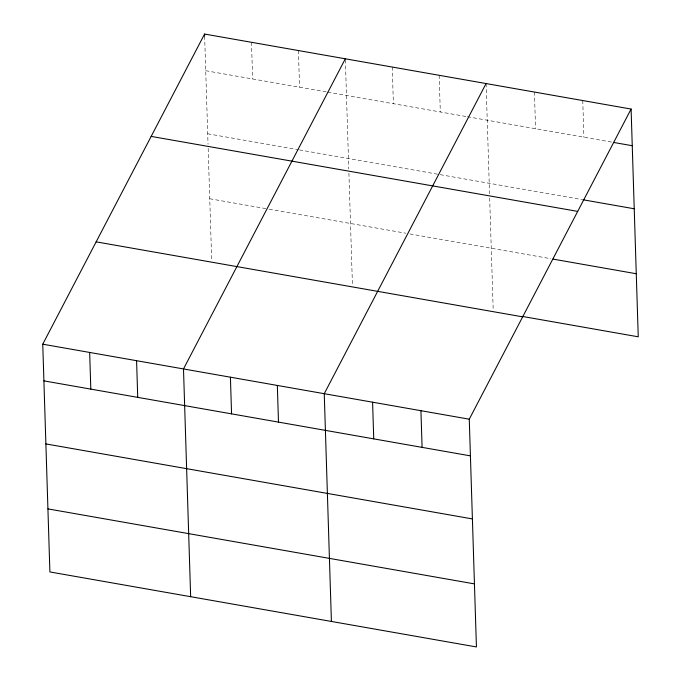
<?xml version="1.0" encoding="UTF-8"?>
<svg xmlns="http://www.w3.org/2000/svg" width="681" height="681" viewBox="0 0 681 681"><rect width="100%" height="100%" fill="white"/><g stroke="black" fill="none" stroke-linecap="round" stroke-linejoin="round"><path stroke-width="0.51" stroke-dasharray="3.4 2.55" d="M205.722 70.713L326.667 91.986M327.706 92.165L466.374 116.553M467.421 116.732L611.683 142.099M207.705 133.774L298.414 149.726M299.453 149.905L439.168 174.472M440.207 174.659L581.778 199.55M209.748 198.741L268.135 209.007M269.174 209.195L405.757 233.208M409.928 233.941L550.903 258.737M582.757 100.55L583.906 137.221M534.415 92.054L535.572 128.718M486.081 83.55L489.545 193.753M489.673 197.95L493.206 310.247M439.16 75.302L440.309 111.965M392.239 67.053L393.397 103.716M345.361 59.851L348.791 169.007M348.919 173.195L352.452 285.501M298.406 50.547L299.555 87.219M251.485 42.299L252.642 78.97M204.641 36.144L208.037 144.253M208.165 148.441L211.697 260.746"/><path stroke-width="1.02" d="M631.1 109.054L469.269 419.198L476.428 646.95L49.9 571.946L42.75 344.194L204.572 34.05L631.1 109.054L638.25 336.806L522.038 316.367M345.327 58.804L183.495 368.949L190.654 596.701M486.081 83.55L324.25 393.703L331.409 621.447M613.734 142.465L632.249 145.717M582.808 199.737L634.232 208.778M151.165 136.396L577.692 211.399M552.963 259.095L636.275 273.745M96.149 241.849L522.676 316.852M42.75 344.194L469.269 419.198M43.899 380.866L470.426 455.87M45.882 443.918L472.41 518.922M47.925 508.886L474.444 583.889M420.935 410.703L422.084 447.366M372.592 402.199L373.741 438.87M277.337 385.446L278.486 422.118M230.416 377.197L231.566 413.869M204.572 34.05L204.641 36.144M136.583 360.7L137.732 397.363M89.662 352.452L90.82 389.115"/></g></svg>
